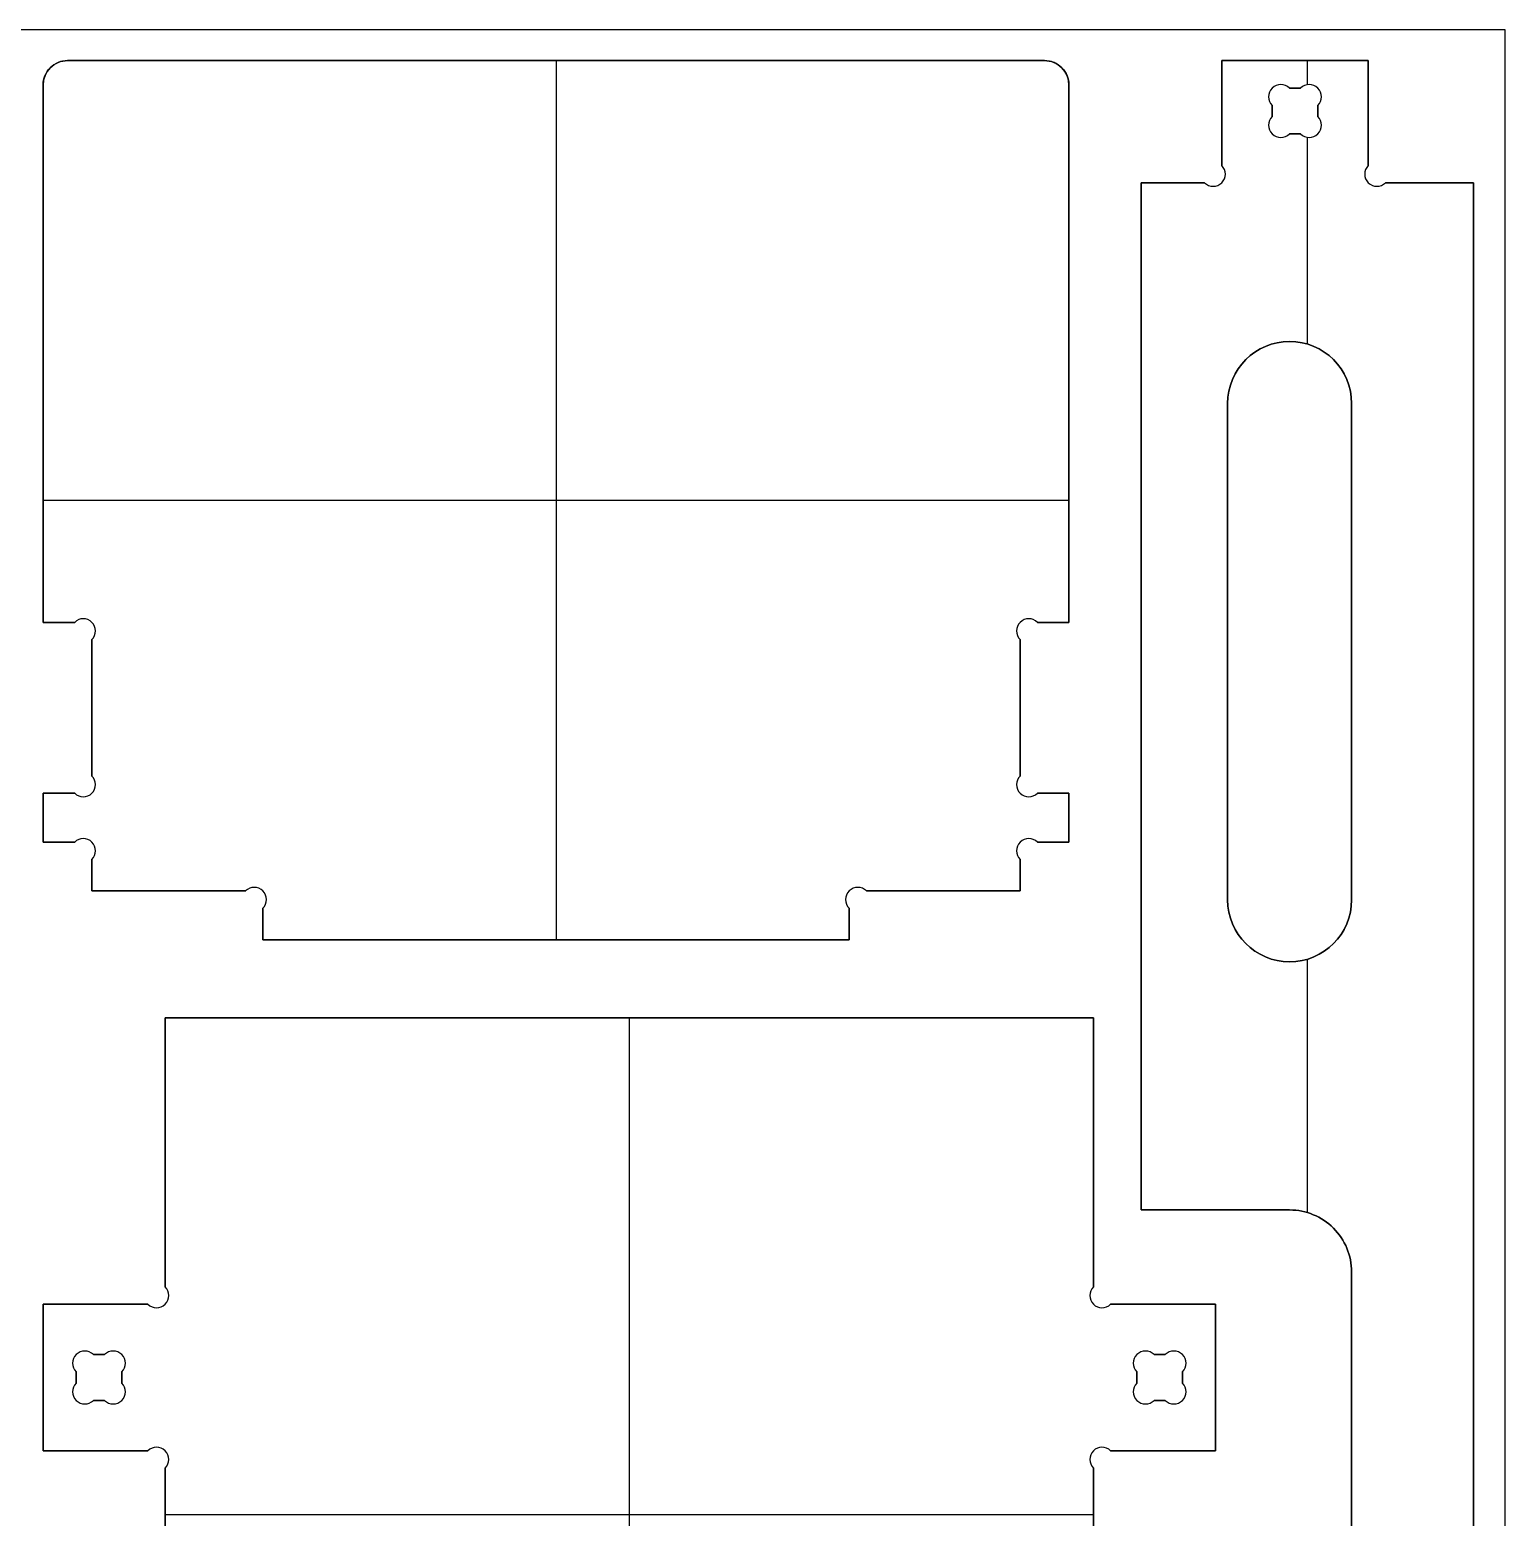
# Model space of a CAD drawing. Extents: x 1 to 2439, y 1 to 2439.
# Drawn here: x 1835 to 2439, y 611 to 1220 of the extents above; entities that cross this region are included whole.
import ezdxf

# ---------------------------------------------------------------- set-up
doc = ezdxf.new("R2010")
doc.units = 0
doc.header["$MEASUREMENT"] = 0
for name, color, linetype in [('PROFILE_-_INSIDE', 5, 'CONTINUOUS'), ('PROFILE_-_OUTSIDE', 18, 'CONTINUOUS'), ('SOLID', 4, 'CONTINUOUS'), ('STOCK_PERIMETER', 1, 'CONTINUOUS')]:
    doc.layers.add(name, color=color, linetype=linetype)

msp = doc.modelspace()

# ---------------------------------------------------------------- linework, layer by layer
at = {"layer": 'PROFILE_-_INSIDE', "color": 0, "linetype": 'BYBLOCK'}
for p, q in [((2351.08, 1195.93, 0), (2355.67, 1195.93, 0)), ((2344.01, 1184.27, 0), (2344.01, 1188.86, 0)), ((2362.74, 1188.86, 0), (2362.74, 1184.27, 0)), ((2355.67, 1177.2, 0), (2351.08, 1177.2, 0)), ((2325.75, 1066.8, 0), (2325.75, 863.6, 0)), ((2376.55, 863.6, 0), (2376.55, 1066.8, 0)), ((1865.95, 677.36, 0), (1861.36, 677.36, 0)), ((2295.65, 677.36, 0), (2300.24, 677.36, 0)), ((1854.29, 670.29, 0), (1854.29, 665.71, 0)), ((1873.02, 665.71, 0), (1873.02, 670.29, 0)), ((2288.58, 665.71, 0), (2288.58, 670.29, 0)), ((2307.31, 670.29, 0), (2307.31, 665.71, 0)), ((1861.36, 658.63, 0), (1865.95, 658.63, 0)), ((2300.24, 658.63, 0), (2295.65, 658.63, 0))]:
    msp.add_line(p, q, dxfattribs=at)
for centre, radius, start, end in [((2347.55, 1192.39, 0), 5, 45, 225), ((2359.2, 1192.39, 0), 5, 315, 135), ((2347.55, 1180.74, 0), 5, 135, 315), ((2359.2, 1180.74, 0), 5, 225, 45), ((2351.15, 1066.8, 0), 25.4, 0, 180), ((2351.15, 863.6, 0), 25.4, 180, 360), ((1857.83, 673.83, 0), 5, 45, 225), ((1869.48, 673.83, 0), 5, 315, 135), ((2292.12, 673.83, 0), 5, 45, 225), ((2303.77, 673.83, 0), 5, 315, 135), ((1857.83, 662.17, 0), 5, 135, 315), ((1869.48, 662.17, 0), 5, 225, 45), ((2292.12, 662.17, 0), 5, 135, 315), ((2303.77, 662.17, 0), 5, 225, 45)]:
    msp.add_arc(centre, radius, start, end, dxfattribs=at)
at = {"layer": 'PROFILE_-_OUTSIDE'}
for p, q in [((1850.8, 1207.2, 0), (2250.8, 1207.2, 0)), ((2323.37, 1164.27, 0), (2323.37, 1207.2, 0)), ((2323.37, 1207.2, 0), (2383.37, 1207.2, 0)), ((2383.37, 1207.2, 0), (2383.37, 1164.27, 0)), ((1840.8, 977.2, 0), (1840.8, 1197.2, 0)), ((2260.8, 1197.2, 0), (2260.8, 977.2, 0)), ((2290.35, 736.6, 0), (2290.35, 1157.2, 0)), ((2290.35, 1157.2, 0), (2316.3, 1157.2, 0)), ((2390.45, 1157.2, 0), (2426.4, 1157.2, 0)), ((2426.4, 1157.2, 0), (2426.4, 62, 0)), ((1853.73, 977.2, 0), (1840.8, 977.2, 0)), ((2260.8, 977.2, 0), (2247.87, 977.2, 0)), ((1860.8, 914.27, 0), (1860.8, 970.13, 0)), ((2240.8, 970.13, 0), (2240.8, 914.27, 0)), ((1840.8, 887.2, 0), (1840.8, 907.2, 0)), ((1840.8, 907.2, 0), (1853.73, 907.2, 0)), ((2247.87, 907.2, 0), (2260.8, 907.2, 0)), ((2260.8, 907.2, 0), (2260.8, 887.2, 0)), ((1853.73, 887.2, 0), (1840.8, 887.2, 0)), ((2260.8, 887.2, 0), (2247.87, 887.2, 0)), ((1860.8, 867.2, 0), (1860.8, 880.13, 0)), ((2240.8, 880.13, 0), (2240.8, 867.2, 0)), ((1923.73, 867.2, 0), (1860.8, 867.2, 0)), ((2240.8, 867.2, 0), (2177.87, 867.2, 0)), ((1930.8, 847.2, 0), (1930.8, 860.13, 0)), ((2170.8, 860.13, 0), (2170.8, 847.2, 0)), ((2170.8, 847.2, 0), (1930.8, 847.2, 0)), ((1890.8, 705.07, 0), (1890.8, 815.3, 0)), ((1890.8, 815.3, 0), (2270.8, 815.3, 0)), ((2270.8, 815.3, 0), (2270.8, 705.07, 0)), ((2351.15, 736.6, 0), (2290.35, 736.6, 0)), ((2376.55, 508, 0), (2376.55, 711.2, 0)), ((1840.8, 638, 0), (1840.8, 698, 0)), ((1840.8, 698, 0), (1883.73, 698, 0)), ((2277.87, 698, 0), (2320.8, 698, 0)), ((2320.8, 698, 0), (2320.8, 638, 0)), ((1883.73, 638, 0), (1840.8, 638, 0)), ((2320.8, 638, 0), (2277.87, 638, 0)), ((1890.8, 458.6, 0), (1890.8, 630.93, 0)), ((2270.8, 630.93, 0), (2270.8, 458.6, 0))]:
    msp.add_line(p, q, dxfattribs=at)
for centre, radius, start, end in [((1850.8, 1197.2, 0), 10, 90, 180), ((2250.8, 1197.2, 0), 10, 0, 90), ((2319.84, 1160.74, 0), 5, 225, 45), ((2386.91, 1160.74, 0), 5, 135, 315), ((1857.26, 973.66, 0), 5, 315, 135), ((2244.34, 973.66, 0), 5, 45, 225), ((1857.26, 910.74, 0), 5, 225, 45), ((2244.34, 910.74, 0), 5, 135, 315), ((1857.26, 883.66, 0), 5, 315, 135), ((2244.34, 883.66, 0), 5, 45, 225), ((1927.26, 863.66, 0), 5, 315, 135), ((2174.34, 863.66, 0), 5, 45, 225), ((2351.15, 711.2, 0), 25.4, 360, 90.00003), ((1887.26, 701.54, 0), 5, 225, 45), ((2274.34, 701.54, 0), 5, 135, 315), ((1887.26, 634.46, 0), 5, 315, 135), ((2274.34, 634.46, 0), 5, 45, 225)]:
    msp.add_arc(centre, radius, start, end, dxfattribs=at)
at = {"layer": 'SOLID'}
for p, q in [((1850.8, 1207.2, 0), (1850.8, 1207.2, 17.78)), ((2050.8, 1207.2, 0), (2050.8, 847.2, 0)), ((2050.8, 1207.2, 17.78), (2050.8, 847.2, 17.78)), ((2250.8, 1207.2, 0), (2250.8, 1207.2, 17.78)), ((2323.37, 1164.27, 0), (2323.37, 1207.2, 0)), ((2323.37, 1164.27, 17.78), (2323.37, 1207.2, 17.78)), ((2323.37, 1207.2, 8.89), (2323.37, 1164.27, 8.89)), ((2323.37, 1207.2, 0), (2383.37, 1207.2, 0)), ((2323.37, 1207.2, 17.78), (2323.37, 1207.2, 0)), ((2323.37, 1207.2, 17.78), (2383.37, 1207.2, 17.78)), ((2383.37, 1207.2, 8.89), (2323.37, 1207.2, 8.89)), ((2353.37, 1207.2, 0), (2353.37, 1207.2, 17.78)), ((2358.37, 1207.2, 0), (2358.37, 1197.33, 0)), ((2358.37, 1207.2, 17.78), (2358.37, 1197.33, 17.78)), ((2383.37, 1207.2, 0), (2383.37, 1164.27, 0)), ((2383.37, 1207.2, 17.78), (2383.37, 1164.27, 17.78)), ((2383.37, 1164.27, 8.89), (2383.37, 1207.2, 8.89)), ((2383.37, 1207.2, 17.78), (2383.37, 1207.2, 0)), ((1840.8, 1197.2, 0), (1840.8, 1197.2, 17.78)), ((2260.8, 1197.2, 0), (2260.8, 1197.2, 17.78)), ((2344.01, 1195.93, 0), (2344.01, 1195.93, 17.78)), ((2355.67, 1195.93, 0), (2351.08, 1195.93, 0)), ((2351.08, 1195.93, 0), (2351.08, 1195.93, 17.78)), ((2355.67, 1195.93, 17.78), (2351.08, 1195.93, 17.78)), ((2351.08, 1195.93, 8.89), (2355.67, 1195.93, 8.89)), ((2353.37, 1195.93, 0), (2353.37, 1195.93, 17.78)), ((2355.67, 1195.93, 17.78), (2355.67, 1195.93, 0)), ((2362.74, 1195.93, 0), (2362.74, 1195.93, 17.78)), ((2344.01, 1188.86, 0), (2344.01, 1184.27, 0)), ((2344.01, 1188.86, 17.78), (2344.01, 1188.86, 0)), ((2344.01, 1188.86, 17.78), (2344.01, 1184.27, 17.78)), ((2344.01, 1184.27, 8.89), (2344.01, 1188.86, 8.89)), ((2362.74, 1184.27, 0), (2362.74, 1188.86, 0)), ((2362.74, 1184.27, 17.78), (2362.74, 1188.86, 17.78)), ((2362.74, 1188.86, 17.78), (2362.74, 1188.86, 0)), ((2362.74, 1188.86, 8.89), (2362.74, 1184.27, 8.89)), ((2323.37, 1185.74, 0), (2323.37, 1185.74, 17.78)), ((2344.01, 1186.56, 0), (2344.01, 1186.56, 17.78)), ((2344.01, 1184.27, 17.78), (2344.01, 1184.27, 0)), ((2362.74, 1186.56, 0), (2362.74, 1186.56, 17.78)), ((2362.74, 1184.27, 17.78), (2362.74, 1184.27, 0)), ((2383.37, 1185.74, 0), (2383.37, 1185.74, 17.78)), ((2344.01, 1177.2, 0), (2344.01, 1177.2, 17.78)), ((2351.08, 1177.2, 0), (2355.67, 1177.2, 0)), ((2351.08, 1177.2, 17.78), (2351.08, 1177.2, 0)), ((2351.08, 1177.2, 17.78), (2355.67, 1177.2, 17.78)), ((2355.67, 1177.2, 8.89), (2351.08, 1177.2, 8.89)), ((2353.37, 1177.2, 0), (2353.37, 1177.2, 17.78)), ((2355.67, 1177.2, 17.78), (2355.67, 1177.2, 0)), ((2358.37, 1175.8, 0), (2358.37, 1091.15, 0)), ((2358.37, 1175.8, 17.78), (2358.37, 1091.15, 17.78)), ((2362.74, 1177.2, 0), (2362.74, 1177.2, 17.78)), ((2323.37, 1164.27, 17.78), (2323.37, 1164.27, 0)), ((2383.37, 1164.27, 17.78), (2383.37, 1164.27, 0)), ((2290.35, 1157.2, 0), (2316.3, 1157.2, 0)), ((2290.35, 736.6, 0), (2290.35, 1157.2, 0)), ((2290.35, 736.6, 17.78), (2290.35, 1157.2, 17.78)), ((2290.35, 1157.2, 17.78), (2290.35, 1157.2, 0)), ((2290.35, 1157.2, 17.78), (2316.3, 1157.2, 17.78)), ((2290.35, 1157.2, 8.89), (2290.35, 736.6, 8.89)), ((2316.3, 1157.2, 8.89), (2290.35, 1157.2, 8.89)), ((2303.33, 1157.2, 0), (2303.33, 1157.2, 17.78)), ((2316.3, 1157.2, 0), (2316.3, 1157.2, 17.78)), ((2323.37, 1157.2, 0), (2323.37, 1157.2, 17.78)), ((2383.37, 1157.2, 0), (2383.37, 1157.2, 17.78)), ((2390.45, 1157.2, 0), (2426.4, 1157.2, 0)), ((2390.45, 1157.2, 17.78), (2390.45, 1157.2, 0)), ((2390.45, 1157.2, 17.78), (2426.4, 1157.2, 17.78)), ((2426.4, 1157.2, 8.89), (2390.45, 1157.2, 8.89)), ((2408.42, 1157.2, 0), (2408.42, 1157.2, 17.78)), ((2426.4, 1157.2, 0), (2426.4, 62, 0)), ((2426.4, 1157.2, 17.78), (2426.4, 1157.2, 0)), ((2426.4, 1157.2, 17.78), (2426.4, 62, 17.78)), ((2426.4, 62, 8.89), (2426.4, 1157.2, 8.89)), ((2351.15, 1092.2, 0), (2351.15, 1092.2, 17.78)), ((2325.75, 1066.8, 0), (2325.75, 1066.8, 17.78)), ((2376.55, 1066.8, 0), (2376.55, 1066.8, 17.78)), ((1840.8, 1027.2, 0), (2260.8, 1027.2, 0)), ((1840.8, 1027.2, 17.78), (2260.8, 1027.2, 17.78)), ((1853.73, 977.2, 0), (1840.8, 977.2, 0)), ((1853.73, 977.2, 17.78), (1840.8, 977.2, 17.78)), ((1840.8, 977.2, 17.78), (1840.8, 977.2, 0)), ((1840.8, 977.2, 8.89), (1853.73, 977.2, 8.89)), ((1847.26, 977.2, 0), (1847.26, 977.2, 17.78)), ((1853.73, 977.2, 17.78), (1853.73, 977.2, 0)), ((1860.8, 977.2, 0), (1860.8, 977.2, 17.78)), ((2240.8, 977.2, 0), (2240.8, 977.2, 17.78)), ((2260.8, 977.2, 0), (2247.87, 977.2, 0)), ((2260.8, 977.2, 17.78), (2247.87, 977.2, 17.78)), ((2247.87, 977.2, 17.78), (2247.87, 977.2, 0)), ((2247.87, 977.2, 8.89), (2260.8, 977.2, 8.89)), ((2254.34, 977.2, 0), (2254.34, 977.2, 17.78)), ((2260.8, 977.2, 17.78), (2260.8, 977.2, 0)), ((1860.8, 914.27, 0), (1860.8, 970.13, 0)), ((1860.8, 914.27, 17.78), (1860.8, 970.13, 17.78)), ((1860.8, 970.13, 17.78), (1860.8, 970.13, 0)), ((1860.8, 970.13, 8.89), (1860.8, 914.27, 8.89)), ((2240.8, 970.13, 0), (2240.8, 914.27, 0)), ((2240.8, 970.13, 17.78), (2240.8, 970.13, 0)), ((2240.8, 970.13, 17.78), (2240.8, 914.27, 17.78)), ((2240.8, 914.27, 8.89), (2240.8, 970.13, 8.89)), ((2290.35, 946.9, 0), (2290.35, 946.9, 17.78)), ((1860.8, 942.2, 0), (1860.8, 942.2, 17.78)), ((2240.8, 942.2, 0), (2240.8, 942.2, 17.78)), ((1860.8, 914.27, 17.78), (1860.8, 914.27, 0)), ((2240.8, 914.27, 17.78), (2240.8, 914.27, 0)), ((1840.8, 907.2, 0), (1853.73, 907.2, 0)), ((1840.8, 887.2, 0), (1840.8, 907.2, 0)), ((1840.8, 887.2, 17.78), (1840.8, 907.2, 17.78)), ((1840.8, 907.2, 17.78), (1840.8, 907.2, 0)), ((1840.8, 907.2, 17.78), (1853.73, 907.2, 17.78)), ((1840.8, 907.2, 8.89), (1840.8, 887.2, 8.89)), ((1853.73, 907.2, 8.89), (1840.8, 907.2, 8.89)), ((1847.26, 907.2, 0), (1847.26, 907.2, 17.78)), ((1853.73, 907.2, 0), (1853.73, 907.2, 17.78)), ((1860.8, 907.2, 0), (1860.8, 907.2, 17.78)), ((2240.8, 907.2, 0), (2240.8, 907.2, 17.78)), ((2247.87, 907.2, 0), (2260.8, 907.2, 0)), ((2247.87, 907.2, 17.78), (2247.87, 907.2, 0)), ((2247.87, 907.2, 17.78), (2260.8, 907.2, 17.78)), ((2260.8, 907.2, 8.89), (2247.87, 907.2, 8.89)), ((2254.34, 907.2, 0), (2254.34, 907.2, 17.78)), ((2260.8, 907.2, 0), (2260.8, 887.2, 0)), ((2260.8, 907.2, 17.78), (2260.8, 907.2, 0)), ((2260.8, 907.2, 17.78), (2260.8, 887.2, 17.78)), ((2260.8, 887.2, 8.89), (2260.8, 907.2, 8.89)), ((1840.8, 897.2, 0), (1840.8, 897.2, 17.78)), ((2260.8, 897.2, 0), (2260.8, 897.2, 17.78)), ((1853.73, 887.2, 0), (1840.8, 887.2, 0)), ((1853.73, 887.2, 17.78), (1840.8, 887.2, 17.78)), ((1840.8, 887.2, 17.78), (1840.8, 887.2, 0)), ((1840.8, 887.2, 8.89), (1853.73, 887.2, 8.89)), ((1847.26, 887.2, 0), (1847.26, 887.2, 17.78)), ((1853.73, 887.2, 17.78), (1853.73, 887.2, 0)), ((1860.8, 887.2, 0), (1860.8, 887.2, 17.78)), ((2240.8, 887.2, 0), (2240.8, 887.2, 17.78)), ((2260.8, 887.2, 0), (2247.87, 887.2, 0)), ((2260.8, 887.2, 17.78), (2247.87, 887.2, 17.78)), ((2247.87, 887.2, 17.78), (2247.87, 887.2, 0)), ((2247.87, 887.2, 8.89), (2260.8, 887.2, 8.89)), ((2254.34, 887.2, 0), (2254.34, 887.2, 17.78)), ((2260.8, 887.2, 17.78), (2260.8, 887.2, 0)), ((1860.8, 867.2, 0), (1860.8, 880.13, 0)), ((1860.8, 867.2, 17.78), (1860.8, 880.13, 17.78)), ((1860.8, 880.13, 17.78), (1860.8, 880.13, 0)), ((1860.8, 880.13, 8.89), (1860.8, 867.2, 8.89)), ((2240.8, 880.13, 0), (2240.8, 867.2, 0)), ((2240.8, 880.13, 17.78), (2240.8, 880.13, 0)), ((2240.8, 880.13, 17.78), (2240.8, 867.2, 17.78)), ((2240.8, 867.2, 8.89), (2240.8, 880.13, 8.89)), ((1860.8, 873.66, 0), (1860.8, 873.66, 17.78)), ((2240.8, 873.66, 0), (2240.8, 873.66, 17.78)), ((1923.73, 867.2, 0), (1860.8, 867.2, 0)), ((1923.73, 867.2, 17.78), (1860.8, 867.2, 17.78)), ((1860.8, 867.2, 17.78), (1860.8, 867.2, 0)), ((1860.8, 867.2, 8.89), (1923.73, 867.2, 8.89)), ((1892.26, 867.2, 0), (1892.26, 867.2, 17.78)), ((1923.73, 867.2, 17.78), (1923.73, 867.2, 0)), ((1930.8, 867.2, 0), (1930.8, 867.2, 17.78)), ((2170.8, 867.2, 0), (2170.8, 867.2, 17.78)), ((2240.8, 867.2, 0), (2177.87, 867.2, 0)), ((2240.8, 867.2, 17.78), (2177.87, 867.2, 17.78)), ((2177.87, 867.2, 17.78), (2177.87, 867.2, 0)), ((2177.87, 867.2, 8.89), (2240.8, 867.2, 8.89)), ((2209.34, 867.2, 0), (2209.34, 867.2, 17.78)), ((2240.8, 867.2, 17.78), (2240.8, 867.2, 0)), ((1930.8, 847.2, 0), (1930.8, 860.13, 0)), ((1930.8, 847.2, 17.78), (1930.8, 860.13, 17.78)), ((1930.8, 860.13, 17.78), (1930.8, 860.13, 0)), ((1930.8, 860.13, 8.89), (1930.8, 847.2, 8.89)), ((2170.8, 860.13, 0), (2170.8, 847.2, 0)), ((2170.8, 860.13, 17.78), (2170.8, 860.13, 0)), ((2170.8, 860.13, 17.78), (2170.8, 847.2, 17.78)), ((2170.8, 847.2, 8.89), (2170.8, 860.13, 8.89)), ((2325.75, 863.6, 0), (2325.75, 863.6, 17.78)), ((2376.55, 863.6, 0), (2376.55, 863.6, 17.78)), ((1930.8, 853.66, 0), (1930.8, 853.66, 17.78)), ((2170.8, 853.66, 0), (2170.8, 853.66, 17.78)), ((2170.8, 847.2, 0), (1930.8, 847.2, 0)), ((2170.8, 847.2, 17.78), (1930.8, 847.2, 17.78)), ((1930.8, 847.2, 17.78), (1930.8, 847.2, 0)), ((1930.8, 847.2, 8.89), (2170.8, 847.2, 8.89)), ((2050.8, 847.2, 0), (2050.8, 847.2, 17.78)), ((2170.8, 847.2, 17.78), (2170.8, 847.2, 0)), ((2351.15, 838.2, 0), (2351.15, 838.2, 17.78)), ((2358.37, 839.25, 0), (2358.37, 735.55, 0)), ((2358.37, 839.25, 17.78), (2358.37, 735.55, 17.78)), ((1890.8, 815.3, 0), (2270.8, 815.3, 0)), ((1890.8, 705.07, 0), (1890.8, 815.3, 0)), ((1890.8, 705.07, 17.78), (1890.8, 815.3, 17.78)), ((1890.8, 815.3, 17.78), (1890.8, 815.3, 0)), ((1890.8, 815.3, 17.78), (2270.8, 815.3, 17.78)), ((1890.8, 815.3, 8.89), (1890.8, 705.07, 8.89)), ((2270.8, 815.3, 8.89), (1890.8, 815.3, 8.89)), ((2080.8, 815.3, 0), (2080.8, 458.6, 0)), ((2080.8, 815.3, 0), (2080.8, 815.3, 17.78)), ((2080.8, 815.3, 17.78), (2080.8, 458.6, 17.78)), ((2270.8, 815.3, 0), (2270.8, 705.07, 0)), ((2270.8, 815.3, 17.78), (2270.8, 815.3, 0)), ((2270.8, 815.3, 17.78), (2270.8, 705.07, 17.78)), ((2270.8, 705.07, 8.89), (2270.8, 815.3, 8.89)), ((1890.8, 760.19, 0), (1890.8, 760.19, 17.78)), ((2270.8, 760.19, 0), (2270.8, 760.19, 17.78)), ((2290.35, 736.6, 17.78), (2290.35, 736.6, 0)), ((2351.15, 736.6, 0), (2351.15, 736.6, 17.78)), ((2369.11, 729.16, 0), (2369.11, 729.16, 17.78)), ((2376.55, 711.2, 0), (2376.55, 711.2, 17.78)), ((1890.8, 705.07, 17.78), (1890.8, 705.07, 0)), ((2270.8, 705.07, 17.78), (2270.8, 705.07, 0)), ((1840.8, 698, 0), (1883.73, 698, 0)), ((1840.8, 638, 0), (1840.8, 698, 0)), ((1840.8, 638, 17.78), (1840.8, 698, 17.78)), ((1840.8, 698, 17.78), (1840.8, 698, 0)), ((1840.8, 698, 17.78), (1883.73, 698, 17.78)), ((1840.8, 698, 8.89), (1840.8, 638, 8.89)), ((1883.73, 698, 8.89), (1840.8, 698, 8.89)), ((1862.26, 698, 0), (1862.26, 698, 17.78)), ((1883.73, 698, 17.78), (1883.73, 698, 0)), ((1890.8, 698, 0), (1890.8, 698, 17.78)), ((2270.8, 698, 0), (2270.8, 698, 17.78)), ((2277.87, 698, 0), (2320.8, 698, 0)), ((2277.87, 698, 17.78), (2277.87, 698, 0)), ((2277.87, 698, 17.78), (2320.8, 698, 17.78)), ((2320.8, 698, 8.89), (2277.87, 698, 8.89)), ((2299.34, 698, 0), (2299.34, 698, 17.78)), ((2320.8, 698, 0), (2320.8, 638, 0)), ((2320.8, 698, 17.78), (2320.8, 698, 0)), ((2320.8, 698, 17.78), (2320.8, 638, 17.78)), ((2320.8, 638, 8.89), (2320.8, 698, 8.89)), ((1854.29, 677.36, 0), (1854.29, 677.36, 17.78)), ((1861.36, 677.36, 0), (1865.95, 677.36, 0)), ((1865.95, 677.36, 17.78), (1861.36, 677.36, 17.78)), ((1861.36, 677.36, 17.78), (1861.36, 677.36, 0)), ((1861.36, 677.36, 8.89), (1865.95, 677.36, 8.89)), ((1863.66, 677.36, 0), (1863.66, 677.36, 17.78)), ((1865.95, 677.36, 17.78), (1865.95, 677.36, 0)), ((1873.02, 677.36, 0), (1873.02, 677.36, 17.78)), ((2288.58, 677.36, 0), (2288.58, 677.36, 17.78)), ((2300.24, 677.36, 0), (2295.65, 677.36, 0)), ((2300.24, 677.36, 17.78), (2295.65, 677.36, 17.78)), ((2295.65, 677.36, 17.78), (2295.65, 677.36, 0)), ((2295.65, 677.36, 8.89), (2300.24, 677.36, 8.89)), ((2297.94, 677.36, 0), (2297.94, 677.36, 17.78)), ((2300.24, 677.36, 17.78), (2300.24, 677.36, 0)), ((2307.31, 677.36, 0), (2307.31, 677.36, 17.78)), ((1854.29, 665.71, 0), (1854.29, 670.29, 0)), ((1854.29, 670.29, 17.78), (1854.29, 670.29, 0)), ((1854.29, 670.29, 17.78), (1854.29, 665.71, 17.78)), ((1854.29, 665.71, 8.89), (1854.29, 670.29, 8.89)), ((1873.02, 670.29, 0), (1873.02, 665.71, 0)), ((1873.02, 665.71, 17.78), (1873.02, 670.29, 17.78)), ((1873.02, 670.29, 17.78), (1873.02, 670.29, 0)), ((1873.02, 670.29, 8.89), (1873.02, 665.71, 8.89)), ((2288.58, 670.29, 0), (2288.58, 665.71, 0)), ((2288.58, 670.29, 17.78), (2288.58, 670.29, 0)), ((2288.58, 670.29, 17.78), (2288.58, 665.71, 17.78)), ((2288.58, 665.71, 8.89), (2288.58, 670.29, 8.89)), ((2307.31, 665.71, 0), (2307.31, 670.29, 0)), ((2307.31, 665.71, 17.78), (2307.31, 670.29, 17.78)), ((2307.31, 670.29, 17.78), (2307.31, 670.29, 0)), ((2307.31, 670.29, 8.89), (2307.31, 665.71, 8.89)), ((1840.8, 668, 0), (1840.8, 668, 17.78)), ((1854.29, 668, 0), (1854.29, 668, 17.78)), ((1854.29, 665.71, 17.78), (1854.29, 665.71, 0)), ((1873.02, 668, 0), (1873.02, 668, 17.78)), ((1873.02, 665.71, 17.78), (1873.02, 665.71, 0)), ((2288.58, 668, 0), (2288.58, 668, 17.78)), ((2288.58, 665.71, 17.78), (2288.58, 665.71, 0)), ((2307.31, 668, 0), (2307.31, 668, 17.78)), ((2307.31, 665.71, 17.78), (2307.31, 665.71, 0)), ((2320.8, 668, 0), (2320.8, 668, 17.78)), ((1854.29, 658.63, 0), (1854.29, 658.63, 17.78)), ((1865.95, 658.63, 0), (1861.36, 658.63, 0)), ((1861.36, 658.63, 0), (1861.36, 658.63, 17.78)), ((1861.36, 658.63, 17.78), (1865.95, 658.63, 17.78)), ((1865.95, 658.63, 8.89), (1861.36, 658.63, 8.89)), ((1863.66, 658.63, 0), (1863.66, 658.63, 17.78)), ((1865.95, 658.63, 17.78), (1865.95, 658.63, 0)), ((1873.02, 658.63, 0), (1873.02, 658.63, 17.78)), ((2288.58, 658.63, 0), (2288.58, 658.63, 17.78)), ((2295.65, 658.63, 0), (2300.24, 658.63, 0)), ((2295.65, 658.63, 17.78), (2295.65, 658.63, 0)), ((2295.65, 658.63, 17.78), (2300.24, 658.63, 17.78)), ((2300.24, 658.63, 8.89), (2295.65, 658.63, 8.89)), ((2297.94, 658.63, 0), (2297.94, 658.63, 17.78)), ((2300.24, 658.63, 0), (2300.24, 658.63, 17.78)), ((2307.31, 658.63, 0), (2307.31, 658.63, 17.78)), ((1883.73, 638, 0), (1840.8, 638, 0)), ((1883.73, 638, 17.78), (1840.8, 638, 17.78)), ((1840.8, 638, 17.78), (1840.8, 638, 0)), ((1840.8, 638, 8.89), (1883.73, 638, 8.89)), ((1862.26, 638, 0), (1862.26, 638, 17.78)), ((1883.73, 638, 17.78), (1883.73, 638, 0)), ((1890.8, 638, 0), (1890.8, 638, 17.78)), ((2270.8, 638, 0), (2270.8, 638, 17.78)), ((2320.8, 638, 0), (2277.87, 638, 0)), ((2320.8, 638, 17.78), (2277.87, 638, 17.78)), ((2277.87, 638, 17.78), (2277.87, 638, 0)), ((2277.87, 638, 8.89), (2320.8, 638, 8.89)), ((2299.34, 638, 0), (2299.34, 638, 17.78)), ((2320.8, 638, 17.78), (2320.8, 638, 0)), ((1890.8, 458.6, 0), (1890.8, 630.93, 0)), ((1890.8, 458.6, 17.78), (1890.8, 630.93, 17.78)), ((1890.8, 630.93, 17.78), (1890.8, 630.93, 0)), ((1890.8, 630.93, 8.89), (1890.8, 458.6, 8.89)), ((2270.8, 630.93, 0), (2270.8, 458.6, 0)), ((2270.8, 630.93, 17.78), (2270.8, 630.93, 0)), ((2270.8, 630.93, 17.78), (2270.8, 458.6, 17.78)), ((2270.8, 458.6, 8.89), (2270.8, 630.93, 8.89)), ((1890.8, 611.95, 0), (2270.8, 611.95, 0)), ((1890.8, 611.95, 17.78), (2270.8, 611.95, 17.78))]:
    msp.add_line(p, q, dxfattribs=at)
for points in [[(1840.8, 977.2), (1840.8, 1197.2, -0.414214), (1850.8, 1207.2), (2250.8, 1207.2, -0.414214), (2260.8, 1197.2), (2260.8, 977.2)], [(1840.8, 977.2), (1840.8, 1197.2, -0.414214), (1850.8, 1207.2), (2250.8, 1207.2, -0.414214), (2260.8, 1197.2), (2260.8, 977.2)], [(2260.8, 977.2), (2260.8, 1197.2, 0.414214), (2250.8, 1207.2), (1850.8, 1207.2, 0.414214), (1840.8, 1197.2), (1840.8, 977.2)], [(2290.35, 482.6), (2351.15, 482.6, 0.414214), (2376.55, 508), (2376.55, 711.2, 0.414214), (2351.15, 736.6), (2290.35, 736.6)], [(2290.35, 482.6), (2351.15, 482.6, 0.414214), (2376.55, 508), (2376.55, 711.2, 0.414214), (2351.15, 736.6), (2290.35, 736.6)], [(2290.35, 736.6), (2351.15, 736.6, -0.414214), (2376.55, 711.2), (2376.55, 508, -0.414214), (2351.15, 482.6), (2290.35, 482.6)]]:
    msp.add_lwpolyline(points, format="xyb", dxfattribs=at)
for points in [[(2325.75, 1066.8, -1), (2376.55, 1066.8), (2376.55, 863.6, -1), (2325.75, 863.6)], [(2325.75, 1066.8), (2325.75, 863.6, 1), (2376.55, 863.6), (2376.55, 1066.8, 1)], [(2325.75, 1066.8, -1), (2376.55, 1066.8), (2376.55, 863.6, -1), (2325.75, 863.6)]]:
    msp.add_lwpolyline(points, format="xyb", close=True, dxfattribs=at)
for centre, start, end in [((2347.55, 1192.39, 0), 45, 225), ((2347.55, 1192.39, 17.78), 45, 225), ((2347.55, 1192.39, 8.89), 45, 225), ((2359.2, 1192.39, 0), 315, 135), ((2359.2, 1192.39, 17.78), 315, 135), ((2359.2, 1192.39, 8.89), 315, 135), ((2347.55, 1180.74, 0), 135, 315), ((2347.55, 1180.74, 17.78), 135, 315), ((2347.55, 1180.74, 8.89), 135, 315), ((2359.2, 1180.74, 0), 225, 45), ((2359.2, 1180.74, 17.78), 225, 45), ((2359.2, 1180.74, 8.89), 225, 45), ((2319.84, 1160.74, 0), 225, 45), ((2319.84, 1160.74, 17.78), 225, 45), ((2319.84, 1160.74, 8.89), 225, 45), ((2386.91, 1160.74, 0), 135, 315), ((2386.91, 1160.74, 17.78), 135, 315), ((2386.91, 1160.74, 8.89), 135, 315), ((1857.26, 973.66, 0), 315, 135), ((1857.26, 973.66, 17.78), 315, 135), ((1857.26, 973.66, 8.89), 315, 135), ((2244.34, 973.66, 0), 45, 225), ((2244.34, 973.66, 17.78), 45, 225), ((2244.34, 973.66, 8.89), 45, 225), ((1857.26, 910.74, 0), 225, 45), ((1857.26, 910.74, 17.78), 225, 45), ((1857.26, 910.74, 8.89), 225, 45), ((2244.34, 910.74, 0), 135, 315), ((2244.34, 910.74, 17.78), 135, 315), ((2244.34, 910.74, 8.89), 135, 315), ((1857.26, 883.66, 0), 315, 135), ((1857.26, 883.66, 17.78), 315, 135), ((1857.26, 883.66, 8.89), 315, 135), ((2244.34, 883.66, 0), 45, 225), ((2244.34, 883.66, 17.78), 45, 225), ((2244.34, 883.66, 8.89), 45, 225), ((1927.26, 863.66, 0), 315, 135), ((1927.26, 863.66, 17.78), 315, 135), ((1927.26, 863.66, 8.89), 315, 135), ((2174.34, 863.66, 0), 45, 225), ((2174.34, 863.66, 17.78), 45, 225), ((2174.34, 863.66, 8.89), 45, 225), ((1887.26, 701.54, 0), 225, 45), ((1887.26, 701.54, 17.78), 225, 45), ((1887.26, 701.54, 8.89), 225, 45), ((2274.34, 701.54, 0), 135, 315), ((2274.34, 701.54, 17.78), 135, 315), ((2274.34, 701.54, 8.89), 135, 315), ((1857.83, 673.83, 0), 45, 225), ((1857.83, 673.83, 17.78), 45, 225), ((1857.83, 673.83, 8.89), 45, 225), ((1869.48, 673.83, 0), 315, 135), ((1869.48, 673.83, 17.78), 315, 135), ((1869.48, 673.83, 8.89), 315, 135), ((2292.12, 673.83, 0), 45, 225), ((2292.12, 673.83, 17.78), 45, 225), ((2292.12, 673.83, 8.89), 45, 225), ((2303.77, 673.83, 0), 315, 135), ((2303.77, 673.83, 17.78), 315, 135), ((2303.77, 673.83, 8.89), 315, 135), ((1857.83, 662.17, 0), 135, 315), ((1857.83, 662.17, 17.78), 135, 315), ((1857.83, 662.17, 8.89), 135, 315), ((1869.48, 662.17, 0), 225, 45), ((1869.48, 662.17, 17.78), 225, 45), ((1869.48, 662.17, 8.89), 225, 45), ((2292.12, 662.17, 0), 135, 315), ((2292.12, 662.17, 17.78), 135, 315), ((2292.12, 662.17, 8.89), 135, 315), ((2303.77, 662.17, 0), 225, 45), ((2303.77, 662.17, 17.78), 225, 45), ((2303.77, 662.17, 8.89), 225, 45), ((1887.26, 634.46, 0), 315, 135), ((1887.26, 634.46, 17.78), 315, 135), ((1887.26, 634.46, 8.89), 315, 135), ((2274.34, 634.46, 0), 45, 225), ((2274.34, 634.46, 17.78), 45, 225), ((2274.34, 634.46, 8.89), 45, 225)]:
    msp.add_arc(centre, 5, start, end, dxfattribs=at)
at = {"layer": 'STOCK_PERIMETER'}
msp.add_lwpolyline([(2439.45, 1219.84), (1829.85, 1219.84), (1829.85, 0.64), (2439.45, 0.64)], close=True, dxfattribs=at)

doc.saveas('drawing.dxf')
